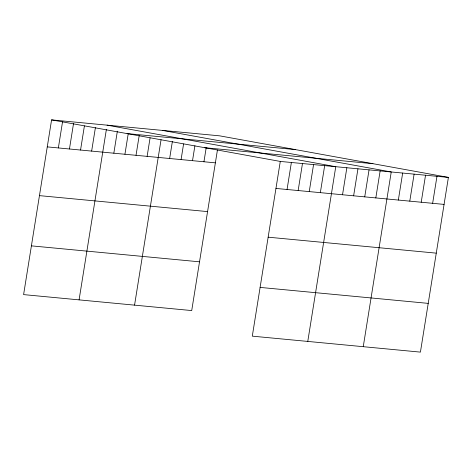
<?xml version="1.0" encoding="UTF-8"?>
<svg xmlns="http://www.w3.org/2000/svg" width="472" height="472" viewBox="0 0 472 472"><rect width="100%" height="100%" fill="white"/><g stroke="black" fill="none" stroke-linecap="round" stroke-linejoin="round"><path stroke-width="0.71" d="M448.4 177.395L280.279 161.43L252.296 336.152L420.416 352.118L448.4 177.395L219.704 135.847L51.584 119.882L23.6 294.605L191.72 310.57L217.427 150.055M58.357 147.937L62.569 121.646M69.455 148.993L73.549 123.41M80.547 150.043L84.417 125.882M91.645 151.099L95.403 127.646M79.078 299.873L106.383 129.411M113.835 153.205L117.363 131.175M124.932 154.261L128.231 133.653M136.024 155.312L139.216 135.417M147.122 156.368L150.084 137.889M134.555 305.142L161.064 139.653M169.649 158.503L172.38 141.452M181.083 159.589L183.584 143.96M192.517 160.675L194.906 145.754M203.945 161.76L206.223 147.553M287.053 189.49L291.377 162.486M298.151 190.54L302.475 163.542M309.243 191.597L313.567 164.592M320.341 192.647L324.665 165.648M307.773 341.421L335.763 166.699L107.067 125.151M342.53 194.753L346.855 167.755M353.628 195.809L357.953 168.805M364.726 196.865L369.051 169.861M375.818 197.915L380.143 170.917M363.251 346.69L391.241 171.967L162.545 130.419M398.344 200.057L402.669 173.053M409.779 201.143L414.103 174.138M421.213 202.228L425.537 175.224M432.641 203.314L436.966 176.31M127.056 133.594L295.171 149.559M204.813 147.718L372.933 163.684M47.259 146.886L215.38 162.846M275.955 188.434L444.075 204.4M39.453 195.632L207.574 211.598M268.149 237.18L436.27 253.145M31.406 245.859L199.526 261.818M260.101 287.407L428.222 303.372M51.584 119.882L280.279 161.43"/></g></svg>
